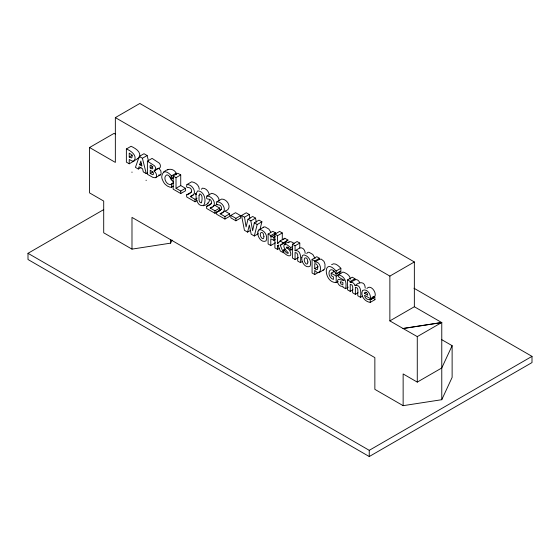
<?xml version="1.0" encoding="UTF-8"?>
<svg xmlns="http://www.w3.org/2000/svg" width="560" height="560" viewBox="0 0 560 560"><rect width="100%" height="100%" fill="white"/><g stroke="black" fill="none" stroke-linecap="round" stroke-linejoin="round"><path stroke-width="0.84" d="M139.783 156.338C140.56 151.074 134.96 148.19 131.089 146.272L126.371 148.988L126.371 162.134L129.234 163.786L133.945 161.063M209.524 199.717C209.307 205.289 200.354 208.327 197.694 202.601C196.014 199.227 194.831 193.802 197.715 190.883C204.47 190.96 207.018 201.334 203.28 205.828M364.532 293.405L365.015 292.215L366.233 292.383L367.374 293.552L367.766 295.267L364.532 293.405L366.548 292.236M259.847 229.999L261.905 221.795L259.014 220.129L254.303 222.852L252.651 230.713L250.838 220.85L248.003 219.212L246.092 226.926L244.524 217.203L241.556 215.488L246.274 212.772L249.235 214.48L249.893 218.533M241.556 215.488L244.44 230.3L247.576 232.106L249.347 225.001L251.174 234.185L254.31 235.998L258.349 233.667M254.31 235.998L257.194 224.518L261.905 221.795M148.533 161.182L147.119 155.526L143.997 153.727L139.286 156.443L135.443 167.37L138.306 169.022L139.02 166.754L142.597 168.819L143.304 171.913L146.251 173.607L147.595 172.83M139.643 164.731L140.805 161.07L141.967 166.075L139.643 164.731L141.666 163.562M288.575 242.781C289.618 240.303 292.831 242.452 294.175 243.593M115.528 134.225L114.058 133.378L89.565 147.511L89.565 192.906L103.705 201.068L103.705 232.799L131.985 249.123L170.611 243.145L172.039 240.072M452.123 345.667L441.77 367.969L417.277 382.109L403.137 373.947L403.137 405.671L441.77 399.7L452.123 377.398L452.123 345.667L441.7 339.647M306.789 253.701L307.153 253.008A5.243 3.024 60 0 1 309.064 252.294L312.802 254.457L315.077 258.496M366.87 288.463C370.489 284.2 376.341 291.753 375.116 295.932L370.405 298.655L364.539 295.267C365.176 300.685 371.546 300.888 374.682 296.947L374.962 299.656L370.251 302.379C364.924 301.847 360.045 295.673 362.537 290.493C366.863 287.994 371.273 294.525 370.405 298.655M201.348 189.28L202.426 188.16C206.108 187.929 208.901 191.723 209.349 195.097M319.445 272.342C322.028 268.975 319.809 260.932 314.748 262.01L314.748 260.981L319.459 258.258L319.459 259.287L314.748 262.01M289.1 241.927C280.063 244.426 284.62 248.955 288.393 252.98L287.959 253.379C285.446 253.666 283.08 246.316 283.759 252.476A10.668 6.16 60 0 0 286.944 255.115C293.349 258.608 290.794 249.179 286.713 248.01A0.805 0.462 60 0 1 286.615 247.079L286.916 246.988C289.478 247.065 290.185 252.084 292.754 248.892M279.594 248.262L277.571 249.431L277.571 245.756L277.984 245.35L280.308 251.006L283.486 252.847L280.266 245.343L283.269 242.802L287.98 240.079L284.823 238.259L280.112 240.982L277.571 243.39L277.571 235.69L282.282 232.974L282.282 239.813M283.556 239.463L284.823 238.259M176.19 174.713L176.19 173.152C171.591 164.325 157.773 172.228 162.89 180.705A6.839 3.948 60 0 0 165.319 184.429L167.615 186.2L169.904 187.145L171.479 187.299L173.495 186.137M167.608 169.967L168.266 169.337M129.234 163.786L129.234 159.488L131.838 160.874A6.013 3.472 60 0 0 134.155 160.769C137.739 155.638 130.592 150.507 126.371 148.988M139.286 157.661L134.155 160.769M331.611 264.656C334.754 261.996 338.751 266.021 340.844 268.282L340.844 271.362L336.133 274.085C329.917 263.046 325.15 276.094 333.41 279.482L333.41 276.906L331.198 275.632L331.198 273.168L334.565 271.229M280.266 245.343L284.977 242.62L287.98 240.079M115.346 117.607L139.839 103.467L414.351 261.961L414.351 306.747L441.77 322.581L403.137 328.552L389.865 320.887L389.865 276.101L115.346 117.607L115.346 162.4L89.565 147.511M129.234 157.031L131.705 157.927L132.202 156.583L131.418 154.623L129.234 153.097L129.234 157.031L132.601 155.092M139.286 156.443L142.408 158.249L147.119 155.526M147.385 161.119L152.096 158.396L159.229 163.093A3.094 1.785 60 0 1 160.37 165.445L160.342 167.118L159.53 168.112C149.072 171.073 157.528 170.877 156.408 176.372A4.298 2.485 60 0 1 155.302 177.758L153.02 177.457L147.385 174.265L147.385 161.119L154.511 165.809A3.094 1.785 60 0 1 155.652 168.168L155.316 170.464L154.161 170.905M138.306 169.022L141.001 167.468M150.227 167.951C156.716 172.137 148.82 159.929 150.227 167.951L152.922 166.397M154.161 170.975L158.879 168.182M150.227 173.495L152.796 174.72L153.496 174.16L153.062 172.2L150.227 170.205L150.227 173.495L152.922 171.941M155.792 177.492L160.503 174.769M413.959 288.218L532 356.363L532 362.572L369.25 456.533L28 259.511L28 253.309L103.698 209.608M173.236 182.896C168.245 188.706 161.399 177.247 166.95 174.846A4.515 2.604 60 0 1 169.078 176.05L171.479 179.004L171.479 175.868L176.19 173.152M173.159 176.001L177.87 173.278L180.733 174.93L180.733 185.57L185.472 188.307L185.472 190.813L180.761 193.536L173.159 189.147L173.159 176.001L176.022 177.653L180.733 174.93M171.185 178.836L173.208 177.667M171.479 179.004L173.495 177.835M171.22 184.065L173.495 183.043M176.022 177.653L176.022 188.293L180.733 185.57M197.064 200.62L195.048 201.782L186.683 196.952L186.683 194.81C189.105 194.215 193.06 192.227 191.184 189.161C189.826 186.053 185.185 189.462 186.956 184.534L191.674 181.811C195.426 182.315 199.262 185.304 199.262 189.35M176.022 188.293L180.761 191.03L185.472 188.307M186.683 194.81L191.394 192.087M190.897 196.126L193.592 194.572M186.956 184.534C193.298 184.324 198.317 194.929 190.225 196.518L195.048 199.304L197.064 198.135M213.528 206.087L214.872 205.31L219.695 208.089L219.695 210.574L214.984 213.297L206.619 208.467L206.619 206.318C209.048 205.723 212.996 203.735 211.127 200.669C209.769 197.568 205.121 200.97 206.899 196.042L211.61 193.326C215.362 193.83 219.205 196.812 219.198 200.858M206.619 206.318L211.337 203.602M216.587 212.072C219.016 211.477 222.964 209.489 221.095 206.423C219.737 203.322 215.089 206.731 216.867 201.803L221.578 199.08C227.913 198.87 232.932 209.475 224.84 211.064L229.663 213.85L229.663 216.328L224.952 219.051L216.587 214.221L216.587 212.072L221.305 209.356M219.695 208.089L214.984 210.812L210.161 208.026L212.177 206.864M229.663 213.85L224.952 216.566L220.129 213.787L224.168 211.449M230.832 215.418L235.543 212.695L240.611 215.621L240.611 218.078L235.9 220.794L230.832 217.868L230.832 215.418L235.9 218.344L240.611 215.621M244.524 217.203L249.235 214.48M248.003 219.212L252.714 216.489L255.549 218.127L256.305 222.236M250.838 220.85L255.549 218.127M247.576 232.106L250.264 230.552M258.986 229.873L263.697 227.15M275.499 242.788L270.781 245.511L268.107 243.964L268.107 234.052L272.818 231.329L275.499 232.876L275.499 234.297L270.781 237.02L270.781 235.599L275.499 232.876M277.571 249.431L274.897 247.884L274.897 234.15L279.608 231.427L282.282 232.974M270.781 245.511L270.781 238.868L273.875 240.303L273.875 237.377L275.219 236.6M273.875 240.303L275.219 239.526M277.571 243.39L278.922 242.613M277.571 245.756L278.922 244.979M298.431 257.586L295.064 259.525L292.39 257.985L292.39 244.244L297.101 241.528L299.775 243.068L299.775 247.989L295.064 250.705L295.064 245.791L299.775 243.068M286.713 248.01L288.064 247.233M283.759 249.865L285.103 249.088M283.976 249.991L285.327 249.214M290.738 250.054L290.738 247.548L292.754 246.379M290.521 249.928L292.544 248.766M295.064 259.525L295.064 252.497C299.376 252.448 297.199 258.699 297.738 261.072L300.433 262.626L302.449 261.457M319.459 271.81L314.748 274.526L312.074 272.986L312.074 259.434L316.785 256.711L319.459 258.258M314.748 268.625L314.748 263.634C317.646 263.487 318.409 267.491 317.282 269.542L316.281 269.661L314.748 268.625L318.115 266.679M336.133 274.085L336.133 271.005L340.844 268.282M335.874 273.931L340.844 271.362M348.264 287.133L345.569 288.687L342.909 287.154L342.909 286.104C341.096 286.972 339.157 285.404 338.289 283.864A3.605 2.079 60 0 1 337.582 281.876L337.631 280.266L338.387 279.307C352.968 282.737 335.237 277.662 338.254 274.764L342.972 272.041C346.248 273.049 350.259 275.317 350.287 279.223M331.198 273.168L336.175 276.045L340.893 273.322L338.758 272.09M336.133 271.005C322.609 256.158 323.365 282.954 336.175 282.513L338.198 281.344M352.919 289.821L350.231 291.375L347.55 289.828L347.55 279.916L352.268 277.2L354.942 278.74L354.942 279.839L350.231 282.555L350.231 281.463L354.942 278.74M350.231 282.555C352.443 281.519 354.508 283.724 355.068 285.705C359.324 281.253 365.19 281.484 365.218 288.134M350.231 291.375L350.231 284.347C354.41 284.298 352.009 290.549 352.674 292.789L355.362 294.343L358.057 292.789M389.865 276.101L414.351 261.961M355.362 294.343L355.362 287.315C359.548 287.252 357.147 293.517 357.812 295.757L360.5 297.311L362.523 296.142M369.964 299.663L374.962 297.108M389.865 320.887L414.351 306.747M403.137 328.552L417.277 336.609L441.77 322.469L441.77 399.7M28 253.309L369.25 450.324L532 356.363M284.382 244.643L286.902 244.692L290.738 247.548M215.817 204.981L217.154 204.351M163.555 172.06C166.642 170.786 169.547 173.768 171.479 175.868M355.068 285.705C361.298 283.626 361.179 293.965 360.5 297.311M275.499 234.297L276.003 234.101M270.781 237.02L272.559 236.733L273.875 237.377M195.874 193.466L194.936 193.795L196.315 194.593M210.161 208.026C218.253 206.444 213.234 195.832 206.899 196.042M220.129 213.787C228.221 212.198 223.202 201.586 216.867 201.803M299.775 247.989C302.925 246.827 305.382 250.642 305.144 253.449M295.064 250.705C301.259 249.403 301.035 259.07 300.433 262.626M354.942 279.839C357.154 278.796 359.226 281.001 359.779 282.982M319.459 259.287L321.321 259.147L323.932 261.338L324.996 264.166L324.94 268.387L324.163 269.619L318.892 272.657L316.876 272.314L314.748 270.396L314.748 274.526M374.682 296.947L372.792 296.87M322.994 270.039L323.61 269.941M403.137 328.447L441.77 322.469M207.235 203.217L207.991 203.112M374.36 299.593L374.962 299.656M158.606 175.056L160.013 175.035A4.298 2.485 60 0 0 161.119 173.649L160.846 170.863L158.879 168.252M338.254 274.764C344.939 276.094 347.137 282.457 345.569 288.687M173.362 181.559L171.199 179.858L169.778 176.33M274.897 234.15L277.571 235.69M292.39 244.244L295.064 245.791M254.303 222.852L257.194 224.518M268.107 234.052L270.781 235.599M280.112 240.982L283.269 242.802M312.074 259.434L314.748 260.981M347.55 279.916L350.231 281.463M403.137 405.671L374.857 389.347L374.857 357.616L131.985 217.392L131.985 249.123M270.746 232.001L268.835 229.075L265.097 226.912A5.243 3.024 60 0 0 263.186 227.626M284.977 242.62L285.621 244.118M142.408 158.249L146.251 173.607M333.732 270.844L333.914 271.88M417.277 336.609L417.277 382.109M370.251 299.831L370.251 302.379M369.25 450.324L369.25 456.533M336.175 276.045L336.175 282.513M235.9 218.344L235.9 220.794M224.952 216.566L224.952 219.051M214.984 210.812L214.984 213.297M195.048 199.304L195.048 201.782M180.761 191.03L180.761 193.536M171.479 184.212L171.479 187.299M170.611 239.715L170.611 243.145M146.125 180.166L146.125 180.607M131.985 172.004L131.985 172.438M138.229 158.312A6.013 3.472 60 0 1 137.466 158.361M199.052 195.447C199.171 197.729 198.149 202.188 201.187 202.923L201.446 202.762C202.069 200.179 203.112 194.859 199.78 193.781L199.052 195.447M257.894 231.945C256.942 236.215 261.457 243.369 266.035 240.898C268.086 236.544 265.027 230.727 260.386 229.635A5.243 3.024 60 0 0 258.475 230.349L257.894 231.945M301.854 257.327C300.909 261.597 305.424 268.751 310.002 266.28C312.046 261.926 308.987 256.109 304.346 255.017A5.243 3.024 60 0 0 302.442 255.731L301.854 257.327M263.942 236.621C263.648 242.368 258.272 234.808 261.065 232.512L262.255 232.575L263.214 233.478L263.942 236.621M307.909 262.01C307.615 267.757 302.239 260.19 305.032 257.894L306.215 257.957L307.181 258.867L307.909 262.01M340.291 282.114L340.97 284.088L342.909 284.564L342.909 282.499L340.984 281.75L340.291 282.114"/></g></svg>
